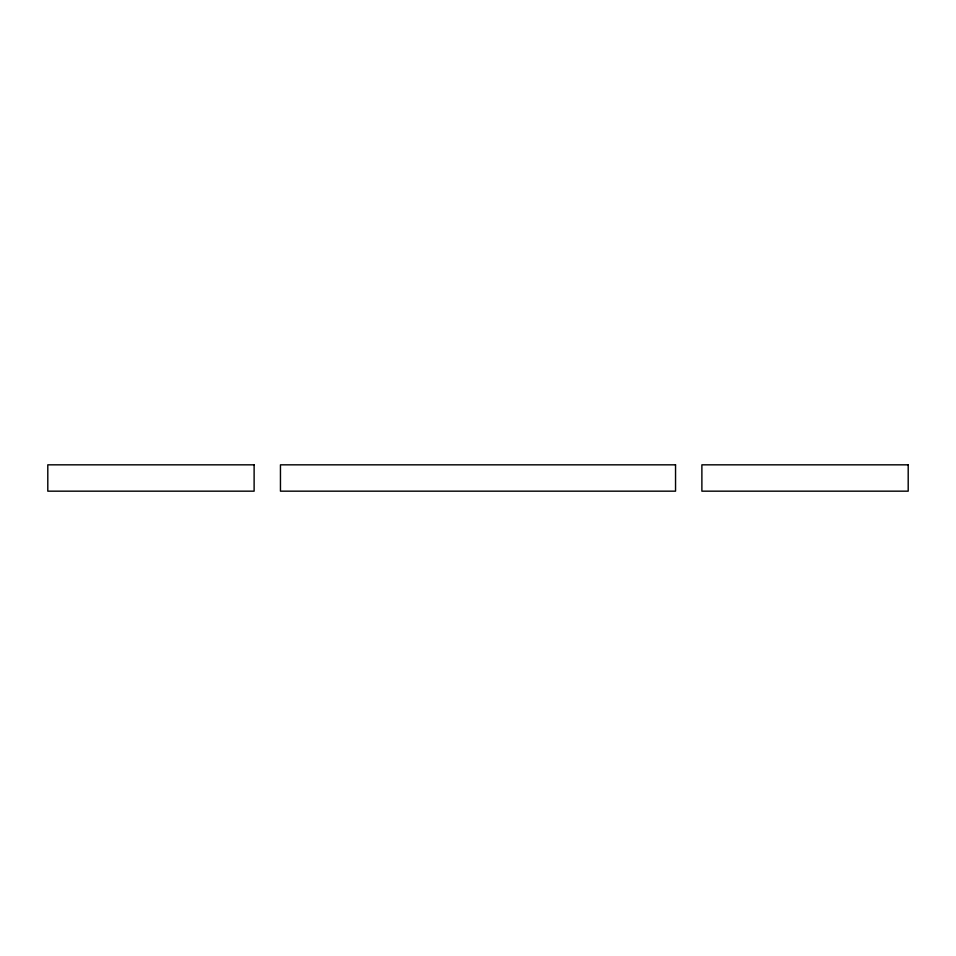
<?xml version="1.0" encoding="UTF-8"?>
<svg xmlns="http://www.w3.org/2000/svg" width="956" height="956" viewBox="0 0 956 956"><rect width="100%" height="100%" fill="white"/><g stroke="black" fill="none" stroke-linecap="round" stroke-linejoin="round"><path stroke-width="1.43" d="M254.117 464.831L47.8 464.831L47.8 491.169L254.117 491.169L254.117 464.831M675.545 464.831L280.455 464.831L280.455 491.169L675.545 491.169L675.545 464.831M908.2 464.831L701.883 464.831L701.883 491.169L908.2 491.169L908.2 464.831"/></g></svg>
